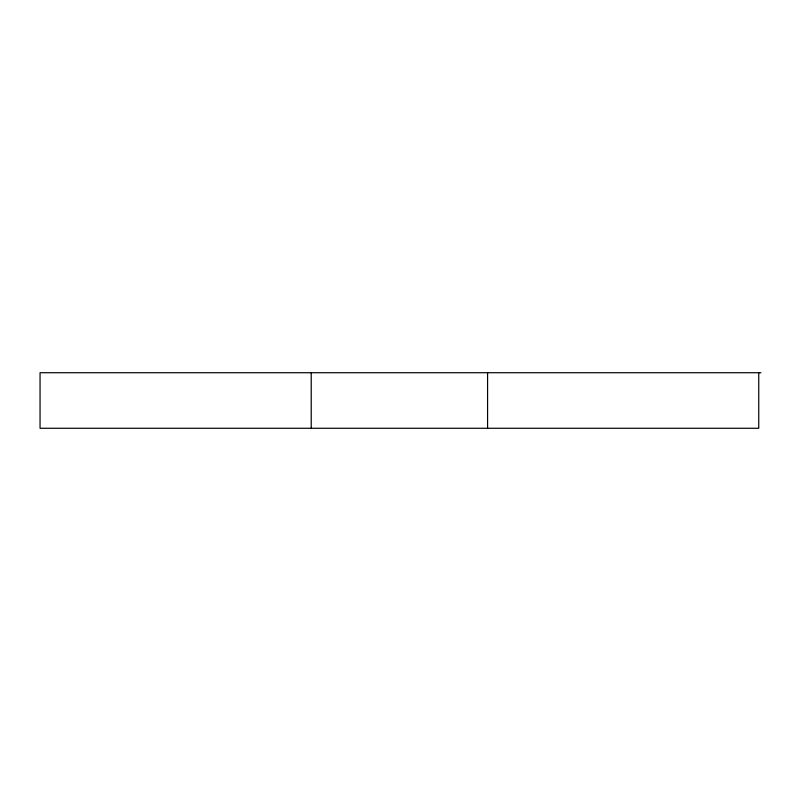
<?xml version="1.0" encoding="UTF-8"?>
<svg xmlns="http://www.w3.org/2000/svg" width="801" height="801" viewBox="0 0 801 801"><rect width="100%" height="100%" fill="white"/><g stroke="black" fill="none" stroke-linecap="round" stroke-linejoin="round"><path stroke-width="1.2" d="M760.95 372.725L40.05 372.725L40.05 428.275L758.747 428.275L758.747 372.725M487.579 372.725L487.579 428.275M311.219 372.725L311.219 428.275"/></g></svg>
